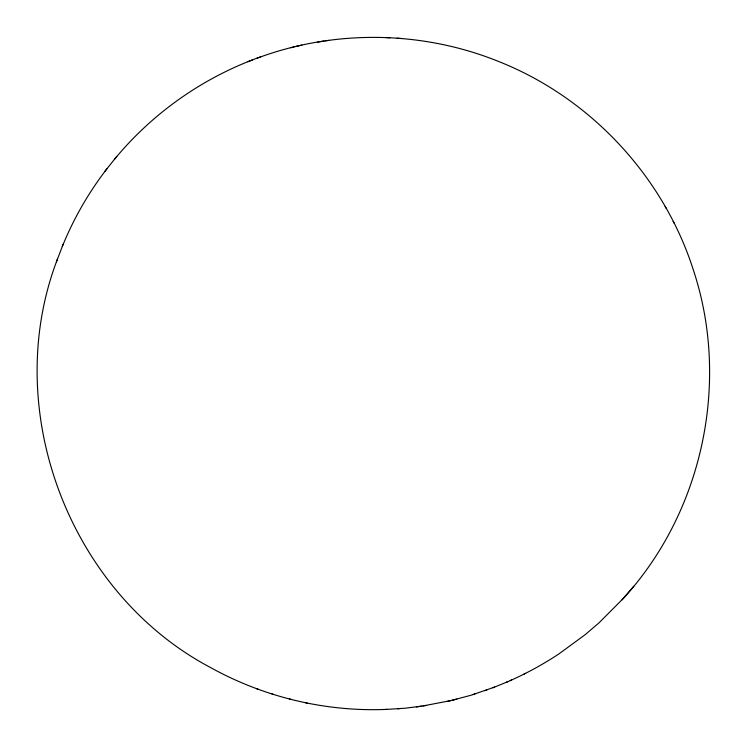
<?xml version="1.0" encoding="UTF-8"?>
<svg xmlns="http://www.w3.org/2000/svg" width="747" height="747" viewBox="0 0 747 747"><rect width="100%" height="100%" fill="white"/><g stroke="black" fill="none" stroke-linecap="round" stroke-linejoin="round"><path stroke-width="1.12" d="M57.435 259.172C-0.103 408.88 68.752 592.716 210.682 667.622L211.831 668.257C265.082 697.465 326.346 712.003 387.039 709.379M62.272 246.603C73.505 218.778 88.65 192.511 106.952 168.729M56.436 261.777L63.29 243.952M506.158 682.375C524.459 674.588 542.005 665.017 558.635 654.111L585.246 634.614L598.935 622.914L623.054 598.702C702.75 511.975 730.417 381.969 693.421 270.199C663.476 176.245 590.093 97.586 498.361 61.385C421.859 30.496 333.937 29.376 256.707 58.341M114.58 159.186C152.836 112.704 203.95 76.988 260.666 56.847M104.729 171.549L116.756 156.44M622.12 599.766L633.792 586.246M510.22 680.648L511.555 680.022M524.03 674.065L525.608 673.327M452.066 700.284L471.432 695.121L494.598 687.081M492.852 687.791L508.296 681.497M247.836 61.721L252.449 59.975M473.206 694.561L474.877 694M484.747 690.686L486.951 689.948M450.422 700.677L423.091 705.915M301.909 45.109L295.513 46.585M447.22 701.442L456.809 699.155M290.807 47.715L294.066 46.949M324.077 41.066L317.755 42.047M325.515 40.861L328.736 40.385M421.457 706.167L405.135 708.221L384.77 709.501M416.378 706.905L426.528 705.42M397.693 708.772L399.421 708.679M385.854 37.555L389.822 37.789M397.087 38.256L401.597 38.517M289.378 699.024L291.171 699.435M305.514 702.731L307.185 703.114M256.576 688.725L258.154 689.257M272.011 693.991L273.533 694.505M673.14 221.401L674.158 223.222M665.129 206.415L666.193 208.357"/></g></svg>
